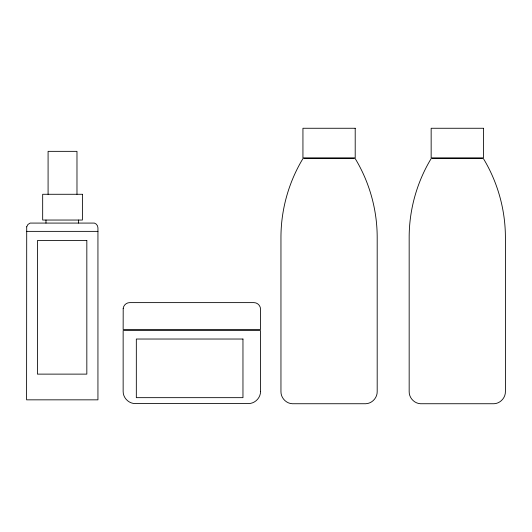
<?xml version="1.0" encoding="UTF-8"?>
<svg xmlns="http://www.w3.org/2000/svg" width="532" height="532" viewBox="0 0 532 532"><rect width="100%" height="100%" fill="white"/><g stroke="black" fill="none" stroke-linecap="round" stroke-linejoin="round"><path stroke-width="0.8" d="M302.941 158.603C288.637 182.243 280.949 209.801 280.956 237.438L280.956 391.672C280.836 397.863 286.123 403.482 292.314 403.735L365.83 403.735C372.021 403.482 377.308 397.863 377.188 391.672L377.188 237.438C377.195 209.801 369.507 182.243 355.203 158.603M431.153 158.603C416.849 182.243 409.161 209.801 409.168 237.438L409.168 391.672C409.048 397.863 414.335 403.482 420.526 403.735L494.042 403.735C500.233 403.482 505.52 397.863 505.4 391.672L505.4 237.438C505.407 209.801 497.719 182.243 483.415 158.603M303.812 158.603L354.332 158.603M432.024 158.603L482.544 158.603M26.6 231.367L97.941 231.367M78.563 220.042L78.563 223.081M76.98 194.28L76.98 151.347L48.086 151.347L48.086 194.28M45.978 220.042L45.978 223.081M123.198 308.367L123.145 329.468L260.534 329.468L260.534 309.232C260.607 305.701 257.455 302.548 253.924 302.622L129.755 302.622C126.53 302.568 123.57 305.168 123.198 308.367M260.534 391.372C260.673 397.889 254.855 403.708 248.338 403.569L135.341 403.569C128.824 403.708 123.005 397.889 123.145 391.372L123.145 330.598L260.534 330.598L260.534 391.372M26.713 226.818L26.6 399.838L97.941 399.838L97.941 227.869L97.496 225.814L96.252 224.118L94.417 223.081L30.125 223.081L27.91 224.491L26.713 226.818M355.203 128.265L302.941 128.265L302.941 157.878L355.203 157.878L355.203 128.265M483.415 128.265L431.153 128.265L431.153 157.878L483.415 157.878L483.415 128.265M82.394 194.28L42.673 194.28L42.673 220.042L82.394 220.042L82.394 194.28M86.829 240.564L37.42 240.564L37.42 374.122L86.829 374.122L86.829 240.564M242.964 339.03L136.325 339.03L136.325 397.663L242.964 397.663L242.964 339.03"/></g></svg>
